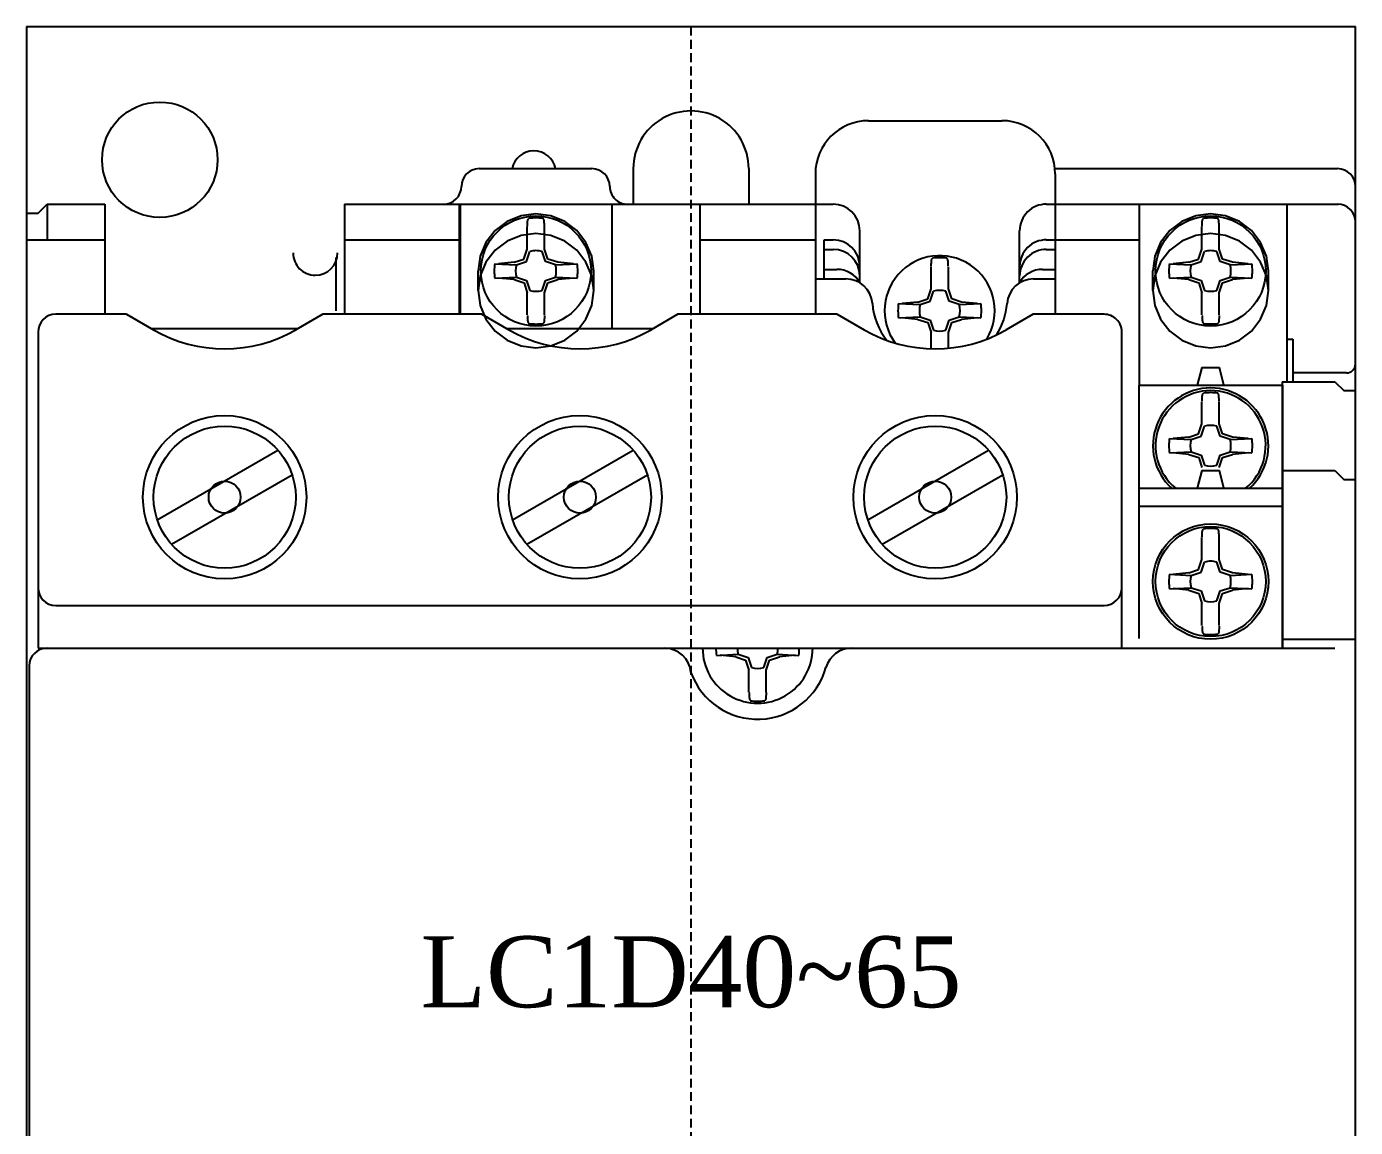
# Model space of a CAD drawing. Extents: x 0 to 75, y 0 to 126.
# Drawn here: x 0 to 74.8, y 64 to 126 of the extents above; entities that cross this region are included whole.
import ezdxf

# ---------------------------------------------------------------- set-up
doc = ezdxf.new("R2010")
doc.units = 0
doc.linetypes.add('DASHED', pattern=[0.75, 0.5, -0.25])
doc.layers.add('-15N-THT. THIẾT BỊ ĐÓNG MỞ', color=40, linetype='CONTINUOUS')
doc.styles.add('- 04.0', font='times.ttf', dxfattribs={"height": 4})

# ---------------------------------------------------------------- blocks, each defined once
blk = doc.blocks.new('06 - N - SC CTT LC1D40~65')
at = {"layer": '-15N-THT. THIẾT BỊ ĐÓNG MỞ'}
for p, q in [((0, 63.25), (0, -62.75)), ((0, 63.25), (74.800094, 63.25)), ((74.800094, -62.75), (74.800094, 63.25)), ((47.400207, 57.950012), (54.900207, 57.950012)), ((25.475097, 55.249008), (31.825104, 55.249008)), ((34.150009, 55.25), (34.150009, 53.249985)), ((40.650009, 55.25), (40.650009, 53.249985)), ((44.400207, 54.950012), (44.400207, 47.050003)), ((57.900207, 55.249008), (73.800094, 55.249008)), ((57.900207, 54.950012), (57.900207, 47.050003)), ((0.650028, 52.750084), (1.150028, 53.250088)), ((1.150146, 53.25), (4.400146, 53.25)), ((1.150146, 53.25), (1.150146, 51.25)), ((4.400146, 53.25), (4.400146, 47.049911)), ((17.900146, 53.25), (17.900146, 47.050018)), ((17.900146, 53.249023), (45.400146, 53.249023)), ((24.352951, 53.249023), (24.352951, 47.050018)), ((24.400146, 53.25), (24.400146, 47.050018)), ((32.947281, 53.249023), (32.947281, 46.25)), ((37.900146, 53.249985), (37.900146, 47.050003)), ((57.393387, 53.249985), (73.843948, 53.249985)), ((62.625076, 53.249985), (62.625076, 43.048981)), ((70.94722, 53.249023), (70.94722, 43.25)), ((0, 52.75), (0.650146, 52.75)), ((27.832543, 52.596406), (27.048706, 52.27489)), ((28.673704, 52.70607), (27.832543, 52.596406)), ((28.216165, 52.351687), (28.223706, 52.372818)), ((28.223706, 52.372818), (28.228339, 52.382896)), ((28.228339, 52.382896), (28.233555, 52.392767)), ((28.233555, 52.392767), (28.239293, 52.40242)), ((28.239293, 52.40242), (28.245492, 52.411845)), ((28.245492, 52.411845), (28.252094, 52.42103)), ((28.252094, 52.42103), (28.259037, 52.429967)), ((28.259037, 52.429967), (28.266261, 52.438644)), ((28.266261, 52.438644), (28.273706, 52.447052)), ((29.514866, 52.596407), (28.673704, 52.70607)), ((29.081151, 52.438644), (29.073706, 52.447052)), ((29.088374, 52.429967), (29.081151, 52.438644)), ((29.095316, 52.42103), (29.088374, 52.429967)), ((29.101916, 52.411844), (29.095316, 52.42103)), ((29.108115, 52.40242), (29.101916, 52.411844)), ((29.113853, 52.392767), (29.108115, 52.40242)), ((29.11907, 52.382896), (29.113853, 52.392767)), ((29.123706, 52.372818), (29.11907, 52.382896)), ((29.131257, 52.351687), (29.123706, 52.372818)), ((30.298703, 52.274892), (29.514866, 52.596407)), ((65.808907, 52.596879), (65.02507, 52.275363)), ((66.650068, 52.706543), (65.808907, 52.596879)), ((66.192529, 52.35216), (66.20007, 52.373291)), ((66.20007, 52.373291), (66.204703, 52.383369)), ((66.204703, 52.383369), (66.209919, 52.39324)), ((66.209919, 52.39324), (66.215657, 52.402893)), ((66.215657, 52.402893), (66.221856, 52.412318)), ((66.221856, 52.412318), (66.228458, 52.421503)), ((66.228458, 52.421503), (66.235401, 52.43044)), ((66.235401, 52.43044), (66.242625, 52.439117)), ((66.242625, 52.439117), (66.25007, 52.447525)), ((67.49123, 52.59688), (66.650068, 52.706543)), ((67.057515, 52.439117), (67.05007, 52.447525)), ((67.064738, 52.43044), (67.057515, 52.439117)), ((67.07168, 52.421503), (67.064738, 52.43044)), ((67.07828, 52.412317), (67.07168, 52.421503)), ((67.084479, 52.402893), (67.07828, 52.412317)), ((67.090217, 52.39324), (67.084479, 52.402893)), ((67.095434, 52.383369), (67.090217, 52.39324)), ((67.10007, 52.373291), (67.095434, 52.383369)), ((67.107621, 52.35216), (67.10007, 52.373291)), ((68.275068, 52.275365), (67.49123, 52.59688)), ((26.375609, 51.763432), (25.859124, 51.096887)), ((27.048706, 52.27489), (26.375609, 51.763432)), ((28.184668, 50.723536), (28.184668, 51.964889)), ((28.186918, 51.993178), (28.189597, 52.021357)), ((28.189597, 52.021357), (28.192509, 52.049488)), ((28.192509, 52.049488), (28.195458, 52.077631)), ((28.195458, 52.077631), (28.198249, 52.105847)), ((28.198249, 52.105847), (28.200685, 52.134198)), ((28.200685, 52.134198), (28.202569, 52.162743)), ((28.202569, 52.162743), (28.203706, 52.191543)), ((28.203706, 52.191543), (28.204031, 52.214835)), ((28.204031, 52.214835), (28.204158, 52.238202)), ((28.204158, 52.238202), (28.204498, 52.261516)), ((28.204498, 52.261516), (28.205459, 52.28465)), ((28.205459, 52.28465), (28.207451, 52.307475)), ((28.207451, 52.307475), (28.210883, 52.329863)), ((28.210883, 52.329863), (28.216165, 52.351687)), ((29.136553, 52.329865), (29.131257, 52.351687)), ((29.139999, 52.307478), (29.136553, 52.329865)), ((29.142003, 52.284654), (29.139999, 52.307478)), ((29.142969, 52.261521), (29.142003, 52.284654)), ((29.143305, 52.238206), (29.142969, 52.261521)), ((29.143415, 52.214838), (29.143305, 52.238206)), ((29.143706, 52.191543), (29.143415, 52.214838)), ((29.144772, 52.162783), (29.143706, 52.191543)), ((29.146554, 52.134277), (29.144772, 52.162783)), ((29.148857, 52.105963), (29.146554, 52.134277)), ((29.151488, 52.077781), (29.148857, 52.105963)), ((29.154253, 52.04967), (29.151488, 52.077781)), ((29.156958, 52.021571), (29.154253, 52.04967)), ((29.159408, 51.993422), (29.156958, 52.021571)), ((29.16141, 50.722182), (29.16141, 51.965164)), ((30.971801, 51.763434), (30.298703, 52.274892)), ((31.488286, 51.096889), (30.971801, 51.763434)), ((46.900146, 48.821396), (46.900146, 51.75)), ((55.900146, 48.821396), (55.900146, 51.75)), ((64.351973, 51.763905), (63.835488, 51.09736)), ((65.02507, 52.275363), (64.351973, 51.763905)), ((66.161032, 50.724009), (66.161032, 51.965362)), ((66.163282, 51.993651), (66.165961, 52.02183)), ((66.165961, 52.02183), (66.168873, 52.049961)), ((66.168873, 52.049961), (66.171822, 52.078104)), ((66.171822, 52.078104), (66.174613, 52.10632)), ((66.174613, 52.10632), (66.177049, 52.134671)), ((66.177049, 52.134671), (66.178933, 52.163216)), ((66.178933, 52.163216), (66.18007, 52.192016)), ((66.18007, 52.192016), (66.180395, 52.215308)), ((66.180395, 52.215308), (66.180522, 52.238675)), ((66.180522, 52.238675), (66.180862, 52.261989)), ((66.180862, 52.261989), (66.181823, 52.285123)), ((66.181823, 52.285123), (66.183815, 52.307948)), ((66.183815, 52.307948), (66.187247, 52.330336)), ((66.187247, 52.330336), (66.192529, 52.35216)), ((67.112917, 52.330338), (67.107621, 52.35216)), ((67.116363, 52.307951), (67.112917, 52.330338)), ((67.118367, 52.285127), (67.116363, 52.307951)), ((67.119333, 52.261994), (67.118367, 52.285127)), ((67.119669, 52.238679), (67.119333, 52.261994)), ((67.119779, 52.215311), (67.119669, 52.238679)), ((67.12007, 52.192016), (67.119779, 52.215311)), ((67.121136, 52.163256), (67.12007, 52.192016)), ((67.122918, 52.13475), (67.121136, 52.163256)), ((67.125221, 52.106436), (67.122918, 52.13475)), ((67.127852, 52.078254), (67.125221, 52.106436)), ((67.130617, 52.050143), (67.127852, 52.078254)), ((67.133322, 52.022044), (67.130617, 52.050143)), ((67.135772, 51.993895), (67.133322, 52.022044)), ((67.137774, 50.722655), (67.137774, 51.965637)), ((68.948165, 51.763907), (68.275068, 52.275365)), ((69.464651, 51.097362), (68.948165, 51.763907)), ((0, 51.25), (4.400146, 51.25)), ((17.900146, 51.25), (24.400146, 51.25)), ((25.859124, 51.096887), (25.534447, 50.320678)), ((27.048705, 51.16672), (26.375608, 50.655262)), ((27.832543, 51.488237), (27.048705, 51.16672)), ((28.673705, 51.5979), (27.832543, 51.488237)), ((29.514867, 51.488237), (28.673705, 51.5979)), ((30.298705, 51.166721), (29.514867, 51.488237)), ((30.971802, 50.655263), (30.298705, 51.166721)), ((31.812964, 50.320681), (31.488286, 51.096889)), ((37.900146, 51.249985), (44.400207, 51.249985)), ((44.900146, 49.043198), (44.900146, 51.240341)), ((44.900146, 51.240341), (45.400146, 51.240341)), ((57.400146, 51.240341), (57.888092, 51.240341)), ((57.900207, 51.249985), (62.625076, 51.249985)), ((63.835488, 51.09736), (63.510811, 50.321151)), ((65.025069, 51.167193), (64.351972, 50.655735)), ((65.808907, 51.48871), (65.025069, 51.167193)), ((66.650069, 51.598373), (65.808907, 51.48871)), ((67.491231, 51.48871), (66.650069, 51.598373)), ((68.275069, 51.167194), (67.491231, 51.48871)), ((68.948167, 50.655736), (68.275069, 51.167194)), ((69.789328, 50.321154), (69.464651, 51.097362)), ((17.4001, 50.249023), (17.4001, 47.248978)), ((25.534447, 50.320678), (25.423706, 49.487704)), ((26.375608, 50.655262), (25.859123, 49.988715)), ((27.440533, 49.974088), (27.998023, 50.158105)), ((27.998028, 50.158102), (28.184664, 50.723524)), ((28.143372, 50.018038), (28.328698, 50.579489)), ((29.204026, 50.018034), (29.018695, 50.5795)), ((29.346731, 50.160747), (29.1614, 50.722212)), ((29.908198, 49.975417), (29.34674, 50.160746)), ((31.488288, 49.988717), (30.971802, 50.655263)), ((31.923706, 49.487707), (31.812964, 50.320681)), ((44.900146, 50.704483), (45.400146, 50.704483)), ((50.942608, 50.113985), (50.950149, 50.135117)), ((50.950149, 50.135117), (50.954783, 50.145195)), ((50.954783, 50.145195), (50.959999, 50.155066)), ((50.959999, 50.155066), (50.965737, 50.164719)), ((50.965737, 50.164719), (50.971937, 50.174143)), ((50.971937, 50.174143), (50.978539, 50.183329)), ((50.978539, 50.183329), (50.985483, 50.192265)), ((50.985483, 50.192265), (50.992707, 50.200943)), ((50.992707, 50.200943), (51.000152, 50.209351)), ((51.807585, 50.200943), (51.80014, 50.209351)), ((51.814809, 50.192265), (51.807585, 50.200943)), ((51.821751, 50.183329), (51.814809, 50.192265)), ((51.828352, 50.174143), (51.821751, 50.183329)), ((51.834552, 50.164719), (51.828352, 50.174143)), ((51.84029, 50.155066), (51.834552, 50.164719)), ((51.845507, 50.145195), (51.84029, 50.155066)), ((51.850143, 50.135117), (51.845507, 50.145195)), ((51.857694, 50.113987), (51.850143, 50.135117)), ((57.400146, 50.704483), (57.884887, 50.704483)), ((63.510811, 50.321151), (63.40007, 49.488177)), ((64.351972, 50.655735), (63.835487, 49.989188)), ((65.416897, 49.974561), (65.974387, 50.158578)), ((65.974392, 50.158575), (66.161028, 50.723997)), ((66.119736, 50.018511), (66.305062, 50.579962)), ((67.18039, 50.018507), (66.995059, 50.579973)), ((67.323095, 50.16122), (67.137764, 50.722685)), ((67.884562, 49.97589), (67.323104, 50.161219)), ((69.464652, 49.98919), (68.948167, 50.655736)), ((69.90007, 49.48818), (69.789328, 50.321154)), ((25.423706, 48.379532), (25.423706, 49.487701)), ((25.859123, 49.988715), (25.534447, 49.212506)), ((26.359586, 49.896776), (27.581919, 49.832716)), ((27.440538, 49.974089), (26.560955, 49.886217)), ((27.581906, 49.832718), (28.143365, 50.018046)), ((29.765489, 49.832705), (29.20403, 50.018034)), ((29.765494, 49.832713), (30.987827, 49.896773)), ((30.786455, 49.886211), (29.906873, 49.974083)), ((31.812965, 49.212507), (31.488288, 49.988717)), ((31.923706, 48.379532), (31.923706, 49.487701)), ((44.900146, 49.579102), (45.609695, 49.579102)), ((50.911102, 48.48584), (50.911102, 49.727188)), ((50.913352, 49.755476), (50.916031, 49.783655)), ((50.916031, 49.783655), (50.918945, 49.811786)), ((50.918945, 49.811786), (50.921895, 49.839929)), ((50.921895, 49.839929), (50.924686, 49.868145)), ((50.924686, 49.868145), (50.927123, 49.896496)), ((50.927123, 49.896496), (50.929008, 49.925041)), ((50.929008, 49.925041), (50.930145, 49.953842)), ((50.930145, 49.953842), (50.93047, 49.977134)), ((50.93047, 49.977134), (50.930598, 50.000501)), ((50.930598, 50.000501), (50.930938, 50.023815)), ((50.930938, 50.023815), (50.9319, 50.046948)), ((50.9319, 50.046948), (50.933893, 50.069773)), ((50.933893, 50.069773), (50.937326, 50.092162)), ((50.937326, 50.092162), (50.942608, 50.113985)), ((51.862991, 50.092165), (51.857694, 50.113987)), ((51.866438, 50.069778), (51.862991, 50.092165)), ((51.868442, 50.046954), (51.866438, 50.069778)), ((51.86941, 50.023821), (51.868442, 50.046954)), ((51.869746, 50.000506), (51.86941, 50.023821)), ((51.869856, 49.977137), (51.869746, 50.000506)), ((51.870147, 49.953842), (51.869856, 49.977137)), ((51.871213, 49.925083), (51.870147, 49.953842)), ((51.872994, 49.896576), (51.871213, 49.925083)), ((51.875297, 49.868262), (51.872994, 49.896576)), ((51.877928, 49.84008), (51.875297, 49.868262)), ((51.880692, 49.81197), (51.877928, 49.84008)), ((51.883396, 49.783871), (51.880692, 49.81197)), ((51.885846, 49.755722), (51.883396, 49.783871)), ((51.887848, 48.484482), (51.887848, 49.727463)), ((57.190979, 49.579102), (57.878128, 49.579102)), ((63.40007, 48.380005), (63.40007, 49.488174)), ((63.835487, 49.989188), (63.510811, 49.212979)), ((64.33595, 49.897249), (65.558283, 49.833189)), ((65.416902, 49.974562), (64.537319, 49.88669)), ((65.55827, 49.833191), (66.119729, 50.018519)), ((67.741853, 49.833178), (67.180394, 50.018507)), ((67.741858, 49.833186), (68.964191, 49.897246)), ((68.762819, 49.886684), (67.883237, 49.974556)), ((69.789329, 49.212981), (69.464652, 49.98919)), ((69.90007, 48.380005), (69.90007, 49.488174)), ((25.534447, 49.212506), (25.423706, 48.379532)), ((26.359585, 49.078645), (27.581918, 49.142705)), ((27.439199, 49.000004), (26.560965, 49.089209)), ((27.439198, 48.999992), (28.000661, 48.814662)), ((27.581909, 49.142703), (28.143369, 48.957374)), ((28.000657, 48.814678), (28.185987, 48.253213)), ((28.143367, 48.957376), (28.328693, 48.395925)), ((29.018701, 48.39592), (29.204026, 48.957372)), ((29.161411, 48.253206), (29.346736, 48.814658)), ((29.204024, 48.957387), (29.765484, 49.142716)), ((29.346732, 48.814675), (29.908192, 49.000004)), ((29.765493, 49.142708), (30.987827, 49.078648)), ((30.786447, 49.08921), (29.908213, 49.000006)), ((31.923706, 48.379532), (31.812965, 49.212507)), ((44.4254, 49.043198), (46.115158, 49.043198)), ((56.685135, 49.043198), (57.874908, 49.043198)), ((63.510811, 49.212979), (63.40007, 48.380005)), ((64.335949, 49.079118), (65.558282, 49.143178)), ((65.415563, 49.000477), (64.537329, 49.089682)), ((65.415562, 49.000465), (65.977025, 48.815135)), ((65.558273, 49.143176), (66.119733, 48.957847)), ((65.977021, 48.815151), (66.162351, 48.253686)), ((66.119731, 48.957849), (66.305057, 48.396398)), ((66.995065, 48.396393), (67.18039, 48.957845)), ((67.137775, 48.253679), (67.3231, 48.815131)), ((67.180388, 48.95786), (67.741848, 49.143189)), ((67.323096, 48.815148), (67.884556, 49.000477)), ((67.741857, 49.143181), (68.964191, 49.079121)), ((68.762811, 49.089683), (67.884577, 49.000479)), ((69.90007, 48.380005), (69.789329, 49.212981)), ((25.423706, 48.379532), (25.534447, 47.546556)), ((28.184668, 47.010513), (28.184668, 48.25721)), ((29.16141, 47.010253), (29.16141, 48.253204)), ((31.812965, 47.546557), (31.923706, 48.379532)), ((50.166952, 47.736343), (50.724448, 47.920364)), ((50.724489, 47.92041), (50.911125, 48.485832)), ((50.869797, 47.780357), (51.055123, 48.341808)), ((51.930484, 47.78035), (51.745154, 48.341816)), ((52.07318, 47.923061), (51.887849, 48.484528)), ((52.634573, 47.737717), (52.073064, 47.923065)), ((63.40007, 48.380005), (63.510811, 47.547029)), ((66.161032, 47.010986), (66.161032, 48.257683)), ((67.137774, 47.010726), (67.137774, 48.253677)), ((69.789329, 47.54703), (69.90007, 48.380005)), ((25.534447, 47.546556), (25.859123, 46.770347)), ((31.488289, 46.770348), (31.812965, 47.546557)), ((49.086041, 47.659061), (50.308378, 47.595001)), ((50.166994, 47.736416), (49.2874, 47.648544)), ((50.308324, 47.594974), (50.86979, 47.780304)), ((52.49183, 47.595016), (51.930552, 47.780285)), ((52.491933, 47.595039), (53.71427, 47.6591)), ((53.5129, 47.648495), (52.633322, 47.736366)), ((63.510811, 47.547029), (63.835488, 46.77082)), ((69.464653, 46.770821), (69.789329, 47.54703)), ((5.632324, 47.050018), (1.649902, 47.050018)), ((5.631958, 47.050186), (7.149616, 46.173965)), ((16.66764, 47.04987), (15.149967, 46.173641)), ((25.63208, 47.050018), (16.667969, 47.050018)), ((25.63215, 47.050056), (27.149809, 46.173836)), ((25.859123, 46.770347), (26.375609, 46.103801)), ((28.186918, 46.982224), (28.189597, 46.954045)), ((28.189597, 46.954045), (28.192509, 46.925914)), ((28.192509, 46.925914), (28.195458, 46.897771)), ((28.195458, 46.897771), (28.198249, 46.869555)), ((28.198249, 46.869555), (28.200685, 46.841204)), ((28.200685, 46.841204), (28.202569, 46.812659)), ((28.202569, 46.812659), (28.203706, 46.783859)), ((28.203706, 46.783859), (28.204031, 46.760567)), ((28.204031, 46.760567), (28.204158, 46.7372)), ((28.204158, 46.7372), (28.204498, 46.713886)), ((28.204498, 46.713886), (28.205459, 46.690752)), ((28.205459, 46.690752), (28.207451, 46.667927)), ((28.207451, 46.667927), (28.210883, 46.645539)), ((28.210883, 46.645539), (28.216165, 46.623715)), ((28.216165, 46.623715), (28.223706, 46.602584)), ((28.223706, 46.602584), (28.228339, 46.592506)), ((28.228339, 46.592506), (28.233555, 46.582635)), ((28.233555, 46.582635), (28.239293, 46.572982)), ((28.239293, 46.572982), (28.245492, 46.563557)), ((28.245492, 46.563557), (28.252094, 46.554372)), ((28.252094, 46.554372), (28.259037, 46.545435)), ((28.259037, 46.545435), (28.266261, 46.536758)), ((28.266261, 46.536758), (28.273706, 46.52835)), ((29.081151, 46.536758), (29.073706, 46.52835)), ((29.088374, 46.545435), (29.081151, 46.536758)), ((29.095316, 46.554372), (29.088374, 46.545435)), ((29.101916, 46.563558), (29.095316, 46.554372)), ((29.108115, 46.572982), (29.101916, 46.563558)), ((29.113853, 46.582635), (29.108115, 46.572982)), ((29.11907, 46.592506), (29.113853, 46.582635)), ((29.123706, 46.602584), (29.11907, 46.592506)), ((29.131257, 46.623715), (29.123706, 46.602584)), ((29.136553, 46.645537), (29.131257, 46.623715)), ((29.139999, 46.667924), (29.136553, 46.645537)), ((29.142003, 46.690748), (29.139999, 46.667924)), ((29.142969, 46.713881), (29.142003, 46.690748)), ((29.143305, 46.737196), (29.142969, 46.713881)), ((29.143415, 46.760564), (29.143305, 46.737196)), ((29.143706, 46.783859), (29.143415, 46.760564)), ((29.144772, 46.812619), (29.143706, 46.783859)), ((29.146554, 46.841128), (29.144772, 46.812619)), ((29.148857, 46.869444), (29.146554, 46.841128)), ((29.151488, 46.897629), (29.148857, 46.869444)), ((29.154253, 46.925742), (29.151488, 46.897629)), ((29.156958, 46.953844), (29.154253, 46.925742)), ((29.159408, 46.981994), (29.156958, 46.953844)), ((30.971803, 46.103802), (31.488289, 46.770348)), ((36.667545, 47.049973), (35.14986, 46.173737)), ((45.631927, 47.050018), (36.66748, 47.050018)), ((45.632063, 47.049931), (47.149721, 46.173714)), ((49.086026, 46.840973), (50.308363, 46.905033)), ((50.165546, 46.762325), (49.287252, 46.851536)), ((50.16563, 46.762325), (50.727139, 46.576981)), ((50.308373, 46.905025), (50.869882, 46.719681)), ((50.727091, 46.576996), (50.912422, 46.01553)), ((50.869806, 46.719696), (51.055132, 46.158245)), ((51.745092, 46.158226), (51.930417, 46.719677)), ((51.887962, 46.015461), (52.073287, 46.576912)), ((51.930473, 46.71973), (52.491938, 46.90506)), ((52.073187, 46.577019), (52.634639, 46.762348)), ((52.491948, 46.904991), (53.714285, 46.840931)), ((53.512851, 46.851528), (52.634618, 46.762325)), ((56.667514, 47.049973), (55.149829, 46.173737)), ((60.649902, 47.050018), (56.667587, 47.050018)), ((63.835488, 46.77082), (64.351973, 46.104274)), ((66.163282, 46.982697), (66.165961, 46.954518)), ((66.165961, 46.954518), (66.168873, 46.926387)), ((66.168873, 46.926387), (66.171822, 46.898244)), ((66.171822, 46.898244), (66.174613, 46.870028)), ((66.174613, 46.870028), (66.177049, 46.841677)), ((66.177049, 46.841677), (66.178933, 46.813132)), ((66.178933, 46.813132), (66.18007, 46.784332)), ((66.18007, 46.784332), (66.180395, 46.76104)), ((66.180395, 46.76104), (66.180522, 46.737673)), ((66.180522, 46.737673), (66.180862, 46.714359)), ((66.180862, 46.714359), (66.181823, 46.691225)), ((66.181823, 46.691225), (66.183815, 46.6684)), ((66.183815, 46.6684), (66.187247, 46.646012)), ((66.187247, 46.646012), (66.192529, 46.624188)), ((66.192529, 46.624188), (66.20007, 46.603057)), ((66.20007, 46.603057), (66.204703, 46.592979)), ((66.204703, 46.592979), (66.209919, 46.583108)), ((66.209919, 46.583108), (66.215657, 46.573455)), ((66.215657, 46.573455), (66.221856, 46.56403)), ((66.221856, 46.56403), (66.228458, 46.554845)), ((66.228458, 46.554845), (66.235401, 46.545908)), ((66.235401, 46.545908), (66.242625, 46.537231)), ((66.242625, 46.537231), (66.25007, 46.528823)), ((67.057515, 46.537231), (67.05007, 46.528823)), ((67.064738, 46.545908), (67.057515, 46.537231)), ((67.07168, 46.554845), (67.064738, 46.545908)), ((67.07828, 46.564031), (67.07168, 46.554845)), ((67.084479, 46.573455), (67.07828, 46.564031)), ((67.090217, 46.583108), (67.084479, 46.573455)), ((67.095434, 46.592979), (67.090217, 46.583108)), ((67.10007, 46.603057), (67.095434, 46.592979)), ((67.107621, 46.624188), (67.10007, 46.603057)), ((67.112917, 46.64601), (67.107621, 46.624188)), ((67.116363, 46.668397), (67.112917, 46.64601)), ((67.118367, 46.691221), (67.116363, 46.668397)), ((67.119333, 46.714354), (67.118367, 46.691221)), ((67.119669, 46.737669), (67.119333, 46.714354)), ((67.119779, 46.761037), (67.119669, 46.737669)), ((67.12007, 46.784332), (67.119779, 46.761037)), ((67.121136, 46.813092), (67.12007, 46.784332)), ((67.122918, 46.841601), (67.121136, 46.813092)), ((67.125221, 46.869917), (67.122918, 46.841601)), ((67.127852, 46.898102), (67.125221, 46.869917)), ((67.130617, 46.926215), (67.127852, 46.898102)), ((67.133322, 46.954317), (67.130617, 46.926215)), ((67.135772, 46.982467), (67.133322, 46.954317)), ((68.948167, 46.104275), (69.464653, 46.770821)), ((0.649902, 46.050018), (0.649902, 28.250015)), ((7.020508, 46.25), (15.279297, 46.25)), ((26.375609, 46.103801), (27.048706, 45.592343)), ((27.020508, 46.25), (35.279297, 46.25)), ((30.298706, 45.592343), (30.971803, 46.103802)), ((50.911102, 45.105469), (50.911102, 46.019516)), ((51.887848, 45.136002), (51.887848, 46.015503)), ((61.649902, 28.249008), (61.649902, 46.050018)), ((64.351973, 46.104274), (65.02507, 45.592816)), ((68.27507, 45.592816), (68.948167, 46.104275)), ((70.94722, 45.648987), (71.281677, 45.648987)), ((71.281677, 45.648987), (71.281677, 43.25)), ((27.048706, 45.592343), (27.832544, 45.270826)), ((27.832544, 45.270826), (28.673706, 45.161163)), ((28.673706, 45.161163), (29.514868, 45.270827)), ((29.514868, 45.270827), (30.298706, 45.592343)), ((65.02507, 45.592816), (65.808908, 45.271299)), ((65.808908, 45.271299), (66.65007, 45.161636)), ((66.65007, 45.161636), (67.491232, 45.2713)), ((67.491232, 45.2713), (68.27507, 45.592816)), ((66.15008, 44.048981), (65.900083, 43.048996)), ((66.15007, 44.048981), (67.15007, 44.048981)), ((67.400064, 43.048992), (67.150068, 44.048977)), ((74.300094, 43.748993), (71.281677, 43.748993)), ((62.600052, 43.048981), (70.700043, 43.048981)), ((62.600067, 43.048981), (62.600067, 28.788223)), ((70.675064, 43.25), (70.675064, 28.249008)), ((70.675155, 43.25), (73.650162, 43.25)), ((70.700058, 43.048981), (70.700058, 28.249008)), ((73.650127, 43.25), (74.150129, 42.75)), ((74.150146, 42.75), (74.800094, 42.75)), ((66.161026, 40.884842), (66.161026, 42.12619)), ((66.163276, 42.154478), (66.165955, 42.182657)), ((66.165955, 42.182657), (66.168868, 42.210788)), ((66.168868, 42.210788), (66.171819, 42.238931)), ((66.171819, 42.238931), (66.17461, 42.267147)), ((66.17461, 42.267147), (66.177046, 42.295498)), ((66.177046, 42.295498), (66.178931, 42.324043)), ((66.178931, 42.324043), (66.180069, 42.352844)), ((66.180069, 42.352844), (66.180394, 42.376136)), ((66.180394, 42.376136), (66.180522, 42.399503)), ((66.180522, 42.399503), (66.180862, 42.422817)), ((66.180862, 42.422817), (66.181824, 42.44595)), ((66.181824, 42.44595), (66.183817, 42.468775)), ((66.183817, 42.468775), (66.18725, 42.491164)), ((66.18725, 42.491164), (66.192532, 42.512987)), ((66.192532, 42.512987), (66.200073, 42.534119)), ((66.200073, 42.534119), (66.204706, 42.544198)), ((66.204706, 42.544198), (66.209922, 42.554068)), ((66.209922, 42.554068), (66.215661, 42.563721)), ((66.215661, 42.563721), (66.221861, 42.573145)), ((66.221861, 42.573145), (66.228463, 42.582331)), ((66.228463, 42.582331), (66.235406, 42.591267)), ((66.235406, 42.591267), (66.242631, 42.599945)), ((66.242631, 42.599945), (66.250076, 42.608353)), ((67.057509, 42.599945), (67.050064, 42.608353)), ((67.064732, 42.591267), (67.057509, 42.599945)), ((67.071675, 42.582331), (67.064732, 42.591267)), ((67.078275, 42.573145), (67.071675, 42.582331)), ((67.084475, 42.563721), (67.078275, 42.573145)), ((67.090214, 42.554068), (67.084475, 42.563721)), ((67.095431, 42.544198), (67.090214, 42.554068)), ((67.100067, 42.534119), (67.095431, 42.544198)), ((67.107618, 42.512989), (67.100067, 42.534119)), ((67.112914, 42.491167), (67.107618, 42.512989)), ((67.116362, 42.46878), (67.112914, 42.491167)), ((67.118366, 42.445956), (67.116362, 42.46878)), ((67.119333, 42.422823), (67.118366, 42.445956)), ((67.119669, 42.399508), (67.119333, 42.422823)), ((67.11978, 42.376139), (67.119669, 42.399508)), ((67.120071, 42.352844), (67.11978, 42.376139)), ((67.121137, 42.324085), (67.120071, 42.352844)), ((67.122918, 42.295578), (67.121137, 42.324085)), ((67.125221, 42.267264), (67.122918, 42.295578)), ((67.127851, 42.239082), (67.125221, 42.267264)), ((67.130615, 42.210972), (67.127851, 42.239082)), ((67.133319, 42.182873), (67.130615, 42.210972)), ((67.135769, 42.154724), (67.133319, 42.182873)), ((67.137771, 40.883484), (67.137771, 42.126465)), ((65.974416, 40.319393), (66.161052, 40.884815)), ((66.119753, 40.179333), (66.305078, 40.740784)), ((67.180395, 40.179337), (66.995065, 40.740799)), ((67.323106, 40.322048), (67.137774, 40.883514)), ((64.335952, 40.058075), (65.558288, 39.994015)), ((65.416914, 40.135399), (64.53732, 40.047527)), ((65.416906, 40.135391), (65.974388, 40.319405)), ((65.558278, 39.994022), (66.11973, 40.179348)), ((67.741876, 39.993988), (67.180411, 40.179317)), ((67.884577, 40.1367), (67.323125, 40.322029)), ((67.741862, 39.994011), (68.964199, 40.058071)), ((68.762822, 40.047504), (67.883243, 40.135376)), ((7.356047, 35.483203), (14.144266, 39.402383)), ((27.356047, 35.483203), (34.144266, 39.402383)), ((47.355986, 35.483203), (54.144205, 39.402383)), ((64.335955, 39.239941), (65.558292, 39.304001)), ((65.415569, 39.161293), (64.537337, 39.250496)), ((65.415598, 39.161297), (65.977049, 38.975967)), ((65.558297, 39.304008), (66.119763, 39.118679)), ((65.977017, 38.975986), (66.162348, 38.41452)), ((66.119732, 39.118687), (66.305058, 38.557236)), ((66.99509, 38.557217), (67.180415, 39.118668)), ((67.137801, 38.414501), (67.323126, 38.975956)), ((67.180389, 39.118679), (67.741855, 39.304008)), ((67.323104, 38.975967), (67.884556, 39.161293)), ((67.741858, 39.304008), (68.964195, 39.239948)), ((68.762824, 39.250519), (67.884591, 39.161316)), ((66.150072, 38.249012), (65.900076, 37.249027)), ((66.15007, 38.249008), (67.15007, 38.249008)), ((67.400072, 37.24902), (67.150076, 38.249004)), ((70.675155, 38.25), (73.650162, 38.25)), ((73.650127, 38.249996), (74.150118, 37.750004)), ((8.156045, 34.097573), (14.944262, 38.016751)), ((28.156045, 34.097573), (34.944262, 38.016751)), ((48.155984, 34.097573), (54.944201, 38.016751)), ((74.150146, 37.75), (74.800094, 37.75)), ((62.600067, 37.249008), (70.675049, 37.249008)), ((62.625061, 36.249008), (70.675049, 36.249008)), ((66.161032, 33.234843), (66.161032, 34.476196)), ((66.163282, 34.504485), (66.165961, 34.532664)), ((66.165961, 34.532664), (66.168873, 34.560795)), ((66.168873, 34.560795), (66.171822, 34.588938)), ((66.171822, 34.588938), (66.174613, 34.617154)), ((66.174613, 34.617154), (66.177049, 34.645505)), ((66.177049, 34.645505), (66.178933, 34.67405)), ((66.178933, 34.67405), (66.18007, 34.70285)), ((66.18007, 34.70285), (66.180395, 34.726142)), ((66.180395, 34.726142), (66.180522, 34.749509)), ((66.180522, 34.749509), (66.180862, 34.772823)), ((66.180862, 34.772823), (66.181823, 34.795957)), ((66.181823, 34.795957), (66.183815, 34.818782)), ((66.183815, 34.818782), (66.187247, 34.84117)), ((66.187247, 34.84117), (66.192529, 34.862994)), ((66.192529, 34.862994), (66.20007, 34.884125)), ((66.20007, 34.884125), (66.204703, 34.894203)), ((66.204703, 34.894203), (66.209919, 34.904074)), ((66.209919, 34.904074), (66.215657, 34.913727)), ((66.215657, 34.913727), (66.221856, 34.923152)), ((66.221856, 34.923152), (66.228458, 34.932337)), ((66.228458, 34.932337), (66.235401, 34.941274)), ((66.235401, 34.941274), (66.242625, 34.949951)), ((66.242625, 34.949951), (66.25007, 34.958359)), ((67.057515, 34.949951), (67.05007, 34.958359)), ((67.064738, 34.941274), (67.057515, 34.949951)), ((67.07168, 34.932337), (67.064738, 34.941274)), ((67.07828, 34.923151), (67.07168, 34.932337)), ((67.084479, 34.913727), (67.07828, 34.923151)), ((67.090217, 34.904074), (67.084479, 34.913727)), ((67.095434, 34.894203), (67.090217, 34.904074)), ((67.10007, 34.884125), (67.095434, 34.894203)), ((67.107621, 34.862994), (67.10007, 34.884125)), ((67.112917, 34.841172), (67.107621, 34.862994)), ((67.116363, 34.818785), (67.112917, 34.841172)), ((67.118367, 34.795961), (67.116363, 34.818785)), ((67.119333, 34.772828), (67.118367, 34.795961)), ((67.119669, 34.749513), (67.119333, 34.772828)), ((67.119779, 34.726145), (67.119669, 34.749513)), ((67.12007, 34.70285), (67.119779, 34.726145)), ((67.121136, 34.67409), (67.12007, 34.70285)), ((67.122918, 34.645584), (67.121136, 34.67409)), ((67.125221, 34.61727), (67.122918, 34.645584)), ((67.127852, 34.589088), (67.125221, 34.61727)), ((67.130617, 34.560977), (67.127852, 34.589088)), ((67.133322, 34.532878), (67.130617, 34.560977)), ((67.135772, 34.504729), (67.133322, 34.532878)), ((67.137774, 33.233489), (67.137774, 34.476471)), ((65.974392, 32.669409), (66.161028, 33.234831)), ((66.119736, 32.529345), (66.305062, 33.090796)), ((67.18039, 32.529341), (66.995059, 33.090807)), ((67.323095, 32.672054), (67.137764, 33.233519)), ((64.33595, 32.408083), (65.558283, 32.344023)), ((65.416902, 32.485396), (64.537319, 32.397524)), ((65.416897, 32.485395), (65.974387, 32.669412)), ((65.55827, 32.344025), (66.119729, 32.529353)), ((67.741853, 32.344012), (67.180394, 32.529341)), ((67.884562, 32.486724), (67.323104, 32.672053)), ((67.741858, 32.34402), (68.964191, 32.40808)), ((68.762819, 32.397518), (67.883237, 32.48539)), ((64.335949, 31.589952), (65.558282, 31.654012)), ((65.415563, 31.511311), (64.537329, 31.600516)), ((65.415562, 31.511299), (65.977025, 31.325969)), ((65.558273, 31.65401), (66.119733, 31.468681)), ((66.119731, 31.468683), (66.305057, 30.907232)), ((66.995065, 30.907227), (67.18039, 31.468679)), ((67.180388, 31.468694), (67.741848, 31.654023)), ((67.323096, 31.325982), (67.884556, 31.511311)), ((67.741857, 31.654015), (68.964191, 31.589955)), ((68.762811, 31.600517), (67.884577, 31.511313)), ((65.977021, 31.325985), (66.162351, 30.76452)), ((66.161032, 29.52182), (66.161032, 30.768517)), ((67.137774, 29.52156), (67.137774, 30.764511)), ((67.137775, 30.764513), (67.3231, 31.325965)), ((1.650146, 30.649902), (60.649963, 30.649902)), ((66.163282, 29.493531), (66.165961, 29.465352)), ((66.165961, 29.465352), (66.168873, 29.437221)), ((66.168873, 29.437221), (66.171822, 29.409078)), ((66.171822, 29.409078), (66.174613, 29.380862)), ((66.174613, 29.380862), (66.177049, 29.352511)), ((66.177049, 29.352511), (66.178933, 29.323966)), ((66.178933, 29.323966), (66.18007, 29.295166)), ((66.18007, 29.295166), (66.180395, 29.271874)), ((66.180395, 29.271874), (66.180522, 29.248507)), ((66.180522, 29.248507), (66.180862, 29.225193)), ((66.180862, 29.225193), (66.181823, 29.202059)), ((66.181823, 29.202059), (66.183815, 29.179234)), ((66.183815, 29.179234), (66.187247, 29.156846)), ((67.116363, 29.179231), (67.112917, 29.156844)), ((67.118367, 29.202055), (67.116363, 29.179231)), ((67.119333, 29.225188), (67.118367, 29.202055)), ((67.119669, 29.248503), (67.119333, 29.225188)), ((67.119779, 29.271871), (67.119669, 29.248503)), ((67.12007, 29.295166), (67.119779, 29.271871)), ((67.121136, 29.323926), (67.12007, 29.295166)), ((67.122918, 29.352435), (67.121136, 29.323926)), ((67.125221, 29.380751), (67.122918, 29.352435)), ((67.127852, 29.408936), (67.125221, 29.380751)), ((67.130617, 29.437049), (67.127852, 29.408936)), ((67.133322, 29.465151), (67.130617, 29.437049)), ((67.135772, 29.493301), (67.133322, 29.465151)), ((66.187247, 29.156846), (66.192529, 29.135022)), ((66.192529, 29.135022), (66.20007, 29.113891)), ((66.20007, 29.113891), (66.204703, 29.103813)), ((66.204703, 29.103813), (66.209919, 29.093942)), ((66.209919, 29.093942), (66.215657, 29.084289)), ((66.215657, 29.084289), (66.221856, 29.074864)), ((66.221856, 29.074864), (66.228458, 29.065679)), ((66.228458, 29.065679), (66.235401, 29.056742)), ((66.235401, 29.056742), (66.242625, 29.048065)), ((66.242625, 29.048065), (66.25007, 29.039657)), ((67.057515, 29.048065), (67.05007, 29.039657)), ((67.064738, 29.056742), (67.057515, 29.048065)), ((67.07168, 29.065679), (67.064738, 29.056742)), ((67.07828, 29.074865), (67.07168, 29.065679)), ((67.084479, 29.084289), (67.07828, 29.074865)), ((67.090217, 29.093942), (67.084479, 29.084289)), ((67.095434, 29.103813), (67.090217, 29.093942)), ((67.10007, 29.113891), (67.095434, 29.103813)), ((67.107621, 29.135022), (67.10007, 29.113891)), ((67.112917, 29.156844), (67.107621, 29.135022)), ((70.675155, 28.75), (74.800094, 28.75)), ((0.650146, 28.249008), (73.650146, 28.249008)), ((38.836038, 27.839966), (40.058481, 27.904032)), ((39.915634, 27.761312), (39.037264, 27.850531)), ((39.915912, 27.76123), (40.477192, 27.575962)), ((40.058424, 27.904007), (40.619934, 27.718662)), ((40.619818, 27.718697), (40.805143, 27.157244)), ((41.495415, 27.15712), (41.68074, 27.718573)), ((41.680465, 27.718727), (42.241931, 27.904058)), ((41.823179, 27.576017), (42.384631, 27.761343)), ((42.241965, 27.903997), (43.464165, 27.839945)), ((43.262851, 27.850525), (42.384619, 27.761322)), ((0.150146, 27.249008), (0.150146, -26.750996)), ((40.477102, 27.575996), (40.662433, 27.01453)), ((40.661133, 25.77182), (40.661133, 27.018524)), ((41.637939, 25.771561), (41.637939, 27.014511)), ((41.638054, 27.014431), (41.823378, 27.575882)), ((40.663383, 25.743531), (40.666062, 25.715352)), ((40.666062, 25.715352), (40.668975, 25.687221)), ((40.668975, 25.687221), (40.671926, 25.659078)), ((40.671926, 25.659078), (40.674717, 25.630862)), ((40.674717, 25.630862), (40.677153, 25.602512)), ((40.677153, 25.602512), (40.679038, 25.573967)), ((40.679038, 25.573967), (40.680176, 25.545166)), ((40.680176, 25.545166), (40.680501, 25.521874)), ((40.680501, 25.521874), (40.680631, 25.498507)), ((40.680631, 25.498507), (40.680974, 25.475193)), ((40.680974, 25.475193), (40.681938, 25.45206)), ((40.681938, 25.45206), (40.683934, 25.429235)), ((41.618404, 25.452055), (41.616397, 25.429232)), ((41.619374, 25.475189), (41.618404, 25.452055)), ((41.619713, 25.498503), (41.619374, 25.475189)), ((41.619825, 25.521871), (41.619713, 25.498503)), ((41.620117, 25.545166), (41.619825, 25.521871)), ((41.621188, 25.573926), (41.620117, 25.545166)), ((41.622983, 25.602435), (41.621188, 25.573926)), ((41.625305, 25.630751), (41.622983, 25.602435)), ((41.627958, 25.658936), (41.625305, 25.630751)), ((41.630745, 25.68705), (41.627958, 25.658936)), ((41.633468, 25.715151), (41.630745, 25.68705)), ((41.635932, 25.743302), (41.633468, 25.715151)), ((40.683934, 25.429235), (40.687369, 25.406847)), ((40.687369, 25.406847), (40.692653, 25.385023)), ((40.692653, 25.385023), (40.700195, 25.363892)), ((40.700195, 25.363892), (40.704831, 25.353813)), ((40.704831, 25.353813), (40.710052, 25.343941)), ((40.710052, 25.343941), (40.715797, 25.334289)), ((40.715797, 25.334289), (40.722006, 25.324864)), ((40.722006, 25.324864), (40.728616, 25.315679)), ((40.728616, 25.315679), (40.735567, 25.306742)), ((40.735567, 25.306742), (40.742796, 25.298065)), ((40.742796, 25.298065), (40.750244, 25.289658)), ((41.557495, 25.298065), (41.550049, 25.289658)), ((41.564724, 25.306742), (41.557495, 25.298065)), ((41.571674, 25.315679), (41.564724, 25.306742)), ((41.578283, 25.324865), (41.571674, 25.315679)), ((41.584491, 25.334289), (41.578283, 25.324865)), ((41.590237, 25.343942), (41.584491, 25.334289)), ((41.595459, 25.353813), (41.590237, 25.343942)), ((41.600097, 25.363892), (41.595459, 25.353813)), ((41.607649, 25.385022), (41.600097, 25.363892)), ((41.612947, 25.406844), (41.607649, 25.385022)), ((41.616397, 25.429232), (41.612947, 25.406844))]:
    blk.add_line(p, q, dxfattribs=at)
at = {"layer": '-15N-THT. THIẾT BỊ ĐÓNG MỞ', "color": 6, "linetype": 'DASHED'}
blk.add_line((37.400047, 63.25), (37.400047, -62.75), dxfattribs=at)
at = {"layer": '-15N-THT. THIẾT BỊ ĐÓNG MỞ'}
for centre, radius in [((7.500015, 55.75), 3.25), ((28.673706, 49.487701), 3.099996), ((66.65007, 49.488174), 3.099996), ((11.149902, 36.750015), 4.599999), ((31.149902, 36.750015), 4.599999), ((51.149963, 36.75), 4.599999), ((11.150146, 36.75), 4), ((31.150146, 36.75), 4), ((51.150085, 36.75), 4), ((11.150146, 36.75), 0.9), ((31.150146, 36.75), 0.9), ((51.150085, 36.75), 0.9), ((66.65007, 31.999008), 3.25), ((66.65007, 31.999008), 3.099996)]:
    blk.add_circle(centre, radius, dxfattribs=at)
for centre, radius, start, end in [((37.400009, 55.25), 3.25, 0, 180.000019), ((47.400207, 54.950012), 3, 89.999982, 179.999964), ((54.900207, 54.950012), 3, 0, 89.999982), ((28.550003, 55), 1.25, 11.490564, 168.509455), ((25.475097, 54.249008), 1, 89.999982, 179.999964), ((31.825104, 54.249008), 1, 0, 89.999982), ((73.800094, 54.249008), 1, 0, 89.999982), ((23.475097, 54.249008), 1, 270.000028, 0.00001), ((33.825104, 54.249008), 1, 179.999964, 270.000001), ((45.400146, 51.75), 1.5, 0, 89.999982), ((57.400146, 51.75), 1.5, 89.999982, 180.000019), ((73.800094, 52.249023), 1, 0, 89.999982), ((28.673706, 49.487701), 2.98626, 82.30225, 97.697714), ((66.65007, 49.488174), 2.98626, 82.30225, 97.697714), ((45.400146, 49.740341), 1.5, 0.0000173, 89.999982), ((57.400146, 49.740341), 1.5, 89.999982, 180.000019), ((16.25, 50.5), 1.25, 179.999964, 270.000001), ((16.25, 50.5), 1.25, 270.000028, 0.00001), ((28.673706, 49.487701), 1.145, 89.999982, 107.536301), ((28.673706, 49.487701), 1.145, 72.463717, 89.999982), ((45.400146, 49.204483), 1.5, 0, 89.999982), ((51.400146, 47.25), 3.099996, 328.874674, 216.022911), ((51.400146, 47.25), 2.98626, 82.30225, 97.697714), ((57.400146, 49.204483), 1.5, 89.999982, 180.000019), ((66.65007, 49.488174), 1.145, 89.999982, 107.536301), ((66.65007, 49.488174), 1.145, 72.463717, 89.999982), ((28.673706, 49.487701), 2.349998, 169.975487, 190.024332), ((28.673706, 49.487701), 1.145, 162.463645, 197.536229), ((28.673706, 49.487701), 1.145, 342.463745, 17.536329), ((28.673706, 49.487701), 2.349998, 349.975669, 10.024515), ((45.609695, 48.079102), 1.5, 29.111349, 89.999982), ((57.190979, 48.079102), 1.5, 89.999982, 150.87254), ((66.65007, 49.488174), 2.349998, 169.975487, 190.024332), ((66.65007, 49.488174), 1.145, 162.463645, 197.536229), ((66.65007, 49.488174), 1.145, 342.463745, 17.536329), ((66.65007, 49.488174), 2.349998, 349.975669, 10.024515), ((46.115158, 47.543198), 1.5, 4.312865, 89.999818), ((56.685135, 47.543198), 1.5, 90.000091, 175.687109), ((28.673706, 49.487701), 1.145, 252.463709, 287.536293), ((51.400146, 47.25), 1.145, 72.463717, 107.536301), ((66.65007, 49.488174), 1.145, 252.463709, 287.536293), ((51.400146, 47.941772), 3.8, 184.312887, 218.402689), ((51.400146, 47.25), 2.349998, 169.975487, 190.024332), ((51.400146, 47.25), 1.145, 162.463645, 197.536229), ((51.400146, 47.25), 1.145, 342.463745, 17.536329), ((51.400146, 47.25), 2.349998, 349.975669, 10.024515), ((51.400146, 47.941772), 3.8, 327.150488, 355.687128), ((1.649902, 46.050018), 1, 90.000091, 179.999964), ((28.673706, 49.487701), 2.98626, 262.302296, 277.69776), ((60.649902, 46.050018), 1, 0.00009061, 90.000091), ((66.65007, 49.488174), 2.98626, 262.302296, 277.69776), ((11.149902, 53.101898), 8, 239.999979, 299.999967), ((31.149902, 53.101898), 8, 239.999979, 299.999967), ((51.149887, 53.101898), 8, 239.999979, 299.999967), ((51.400146, 47.25), 1.145, 252.463709, 287.536293), ((74.300094, 44.248993), 0.5, 270.000028, 0.00001), ((66.65007, 39.649002), 3.25, 312.399629, 227.600355), ((66.65007, 39.649002), 3.099996, 309.268097, 230.73186), ((66.65007, 39.649002), 2.98626, 82.30225, 97.697714), ((66.65007, 39.649002), 1.145, 72.463717, 107.536301), ((66.65007, 39.649002), 2.349998, 169.975487, 190.024332), ((66.65007, 39.649002), 1.145, 162.463645, 197.536229), ((66.65007, 39.649002), 1.145, 342.463745, 17.536329), ((66.65007, 39.649002), 2.349998, 349.975669, 10.024515), ((66.65007, 39.649002), 1.145, 252.463709, 287.536293), ((66.65007, 31.999008), 2.98626, 82.30225, 97.697714), ((66.65007, 31.999008), 1.145, 89.999982, 107.536301), ((66.65007, 31.999008), 1.145, 72.463717, 89.999982), ((66.65007, 31.999008), 2.349998, 169.975487, 190.024332), ((66.65007, 31.999008), 1.145, 162.463645, 197.536229), ((66.65007, 31.999008), 1.145, 342.463745, 17.536329), ((66.65007, 31.999008), 2.349998, 349.975669, 10.024515), ((1.649902, 31.649918), 1, 180.000032, 270.000028), ((60.649948, 31.649918), 1, 270.000028, 359.999955), ((66.65007, 31.999008), 1.145, 252.463709, 287.536293), ((66.65007, 31.999008), 2.98626, 262.302296, 277.69776), ((1.150146, 27.249008), 1, 89.999982, 179.999964), ((35.900146, 26.749008), 1.5, 4.641636, 89.999982), ((41.150146, 28.249008), 3.099996, 179.999978, 0.00001), ((41.150146, 28.249008), 2.349998, 179.999978, 190.024346), ((41.150146, 28.249008), 1.145, 179.999978, 197.536242), ((41.150146, 28.249008), 1.145, 342.463745, 0.00001), ((41.150146, 28.249008), 2.349998, 349.975669, 0.00001), ((46.44165, 26.749008), 1.5, 89.999927, 164.173323), ((41.150146, 28.249008), 4, 200.160674, 344.173396), ((41.150146, 28.249008), 1.145, 252.463709, 287.536293), ((41.150146, 28.249008), 2.98626, 262.302296, 277.69776)]:
    blk.add_arc(centre, radius, start, end, dxfattribs=at)
at = {"layer": '-15N-THT. THIẾT BỊ ĐÓNG MỞ', "color": 3, "insert": (37.400047, 10), "char_height": 4, "width": 17.18249766, "attachment_point": 5, "style": '- 04.0'}
blk.add_mtext('LC1D40~65', dxfattribs=at)

msp = doc.modelspace()

# ---------------------------------------------------------------- block references
msp.add_blockref('06 - N - SC CTT LC1D40~65', (0, 62.75))

doc.saveas('drawing.dxf')
